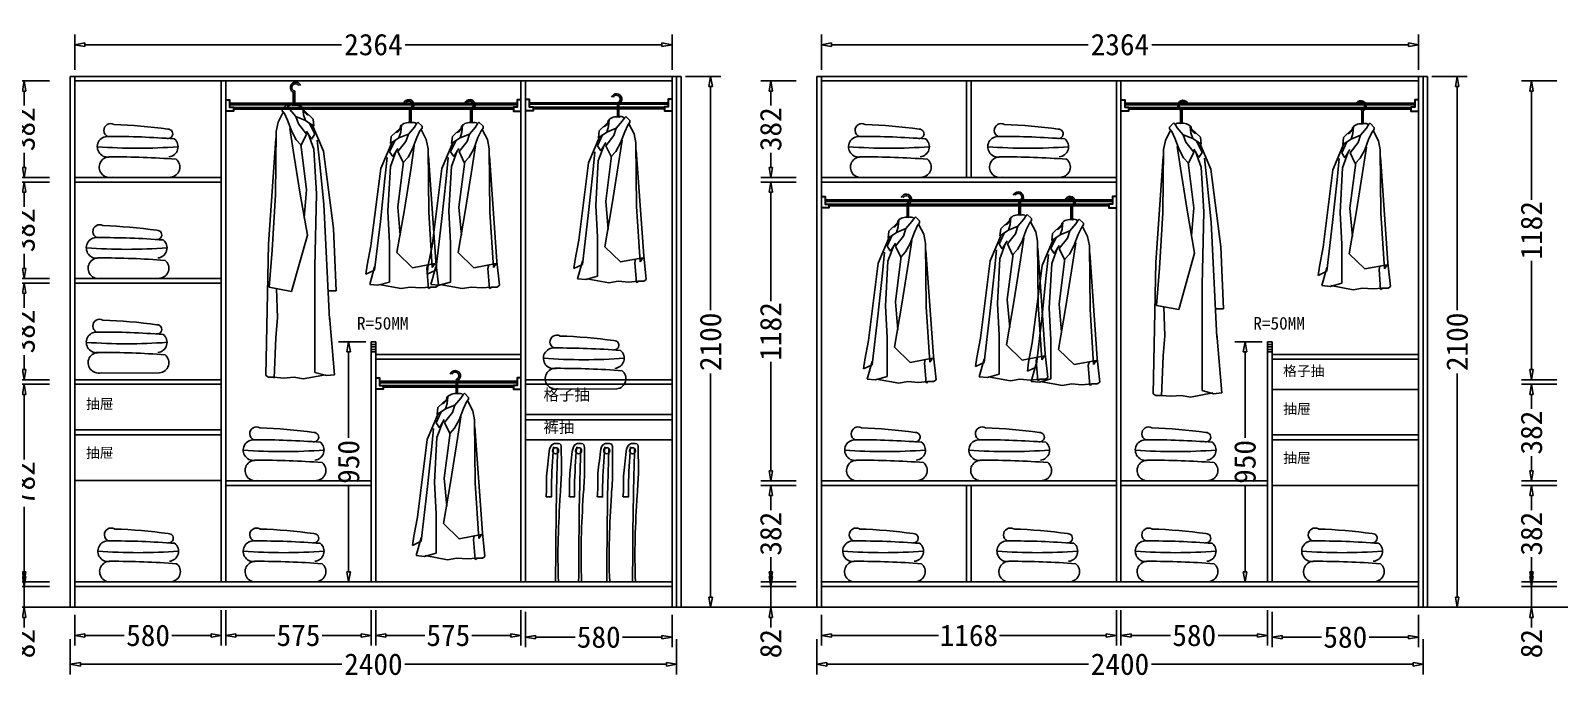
# Model space of a CAD drawing. Header units: millimetres. Extents: x 304407 to 361076, y -1262425 to -1203358.
# Drawn here: x 312263 to 318315, y -1235835 to -1233272 of the extents above; entities that cross this region are included whole.
import ezdxf

# ---------------------------------------------------------------- set-up
doc = ezdxf.new("R2010")
doc.units = ezdxf.units.MM
doc.header["$LTSCALE"] = 20
doc.layers.get('Defpoints').update_dxf_attribs({"color": 250})
for name, color, linetype in [('4', 1, 'Continuous'), ('6', 6, 'Continuous'), ('8', 8, 'Continuous'), ('LAYER10', 11, 'Continuous'), ('LAYER8', 11, 'Continuous'), ('图层3', 4, 'Continuous'), ('墙体', 40, 'Continuous')]:
    doc.layers.add(name, color=color, linetype=linetype)
doc.styles.get("Standard").update_dxf_attribs({"font": 'SimSun.ttf', "height": 85})
doc.styles.add('text', font='SimSun.ttf', dxfattribs={"height": 85})
doc.dimstyles.new('周文晶', dxfattribs={"dimtxt": 70, "dimasz": 40, "dimexe": 40, "dimexo": 30, "dimgap": 10, "dimtad": 0, "dimdec": 0, "dimtxsty": 'Standard', "dimblk": 'CLOSEDBLANK', "dimcen": 200, "dimclrd": 256, "dimclre": 256, "dimadec": 0, "dimazin": 0, "dimtfac": 1, "dimtdec": 0, "dimtmove": 0, "dimatfit": 3, "dimldrblk": 'CLOSEDBLANK', "dimfxl": 100, "dimfxlon": 1, "dimarcsym": 0})

# ---------------------------------------------------------------- blocks, each defined once
blk = doc.blocks.new('_ClosedBlank')
at = {"color": 0, "linetype": 'ByBlock', "lineweight": -2}
for p, q in [((-1, 0.17), (0, 0)), ((-1, 0.17), (-1, -0.17)), ((0, 0), (-1, -0.17))]:
    blk.add_line(p, q, dxfattribs=at)
blk = doc.blocks.new('*D1472')
at = {"lineweight": -2, "transparency": 16777216}
for p, q in [((315393.4, -1235583.3), (315393.4, -1235704.8)), ((316561.4, -1235564.8), (316561.4, -1235704.8)), ((315433.4, -1235664.8), (315856.9, -1235664.8)), ((316521.4, -1235664.8), (316097.9, -1235664.8))]:
    blk.add_line(p, q, dxfattribs=at)
at = {"layer": 'Defpoints', "color": 0, "transparency": 16777216}
for p in [(316561.4, -1235453.3), (315393.4, -1235553.3), (316561.4, -1235664.8)]:
    blk.add_point(p, dxfattribs=at)
at = {"lineweight": -2, "transparency": 16777216, "xscale": 40, "yscale": 40, "zscale": 40, "rotation": 180}
blk.add_blockref('_ClosedBlank', (315393.4, -1235664.8), dxfattribs=at)
at = {"lineweight": -2, "transparency": 16777216, "xscale": 40, "yscale": 40, "zscale": 40}
blk.add_blockref('_ClosedBlank', (316561.4, -1235664.8), dxfattribs=at)
at = {"color": 0, "transparency": 16777216, "insert": (315977.4, -1235664.8), "char_height": 85, "attachment_point": 5}
blk.add_mtext('1168', dxfattribs=at)
blk = doc.blocks.new('*D1473')
at = {"lineweight": -2, "transparency": 16777216}
for p, q in [((316579.4, -1235564.8), (316579.4, -1235704.8)), ((317159.4, -1235564.8), (317159.4, -1235704.8)), ((316619.4, -1235664.8), (316775.4, -1235664.8)), ((317119.4, -1235664.8), (316963.5, -1235664.8))]:
    blk.add_line(p, q, dxfattribs=at)
at = {"layer": 'Defpoints', "color": 0, "transparency": 16777216}
for p in [(316579.4, -1233471.3), (317159.4, -1235453.3), (317159.4, -1235664.8)]:
    blk.add_point(p, dxfattribs=at)
at = {"lineweight": -2, "transparency": 16777216, "xscale": 40, "yscale": 40, "zscale": 40, "rotation": 180}
blk.add_blockref('_ClosedBlank', (316579.4, -1235664.8), dxfattribs=at)
at = {"lineweight": -2, "transparency": 16777216, "xscale": 40, "yscale": 40, "zscale": 40}
blk.add_blockref('_ClosedBlank', (317159.4, -1235664.8), dxfattribs=at)
at = {"color": 0, "transparency": 16777216, "insert": (316869.4, -1235664.8), "char_height": 85, "attachment_point": 5}
blk.add_mtext('580', dxfattribs=at)
blk = doc.blocks.new('*D1474')
at = {"lineweight": -2, "transparency": 16777216}
for p, q in [((315393.4, -1233427.9), (315393.4, -1233287.9)), ((317757.4, -1233427.9), (317757.4, -1233287.9)), ((315433.4, -1233327.9), (316449.7, -1233327.9)), ((317717.4, -1233327.9), (316701.1, -1233327.9))]:
    blk.add_line(p, q, dxfattribs=at)
at = {"layer": 'Defpoints', "color": 0, "transparency": 16777216}
for p in [(317757.4, -1233327.9), (315393.4, -1233471.3), (317757.4, -1233471.3)]:
    blk.add_point(p, dxfattribs=at)
at = {"lineweight": -2, "transparency": 16777216, "xscale": 40, "yscale": 40, "zscale": 40, "rotation": 180}
blk.add_blockref('_ClosedBlank', (315393.4, -1233327.9), dxfattribs=at)
at = {"lineweight": -2, "transparency": 16777216, "xscale": 40, "yscale": 40, "zscale": 40}
blk.add_blockref('_ClosedBlank', (317757.4, -1233327.9), dxfattribs=at)
at = {"color": 0, "transparency": 16777216, "insert": (316575.4, -1233327.9), "char_height": 85, "attachment_point": 5}
blk.add_mtext('2364', dxfattribs=at)
blk = doc.blocks.new('*D1475')
at = {"lineweight": -2, "transparency": 16777216}
for p, q in [((315375.4, -1235678.9), (315375.4, -1235818.9)), ((317775.4, -1235678.9), (317775.4, -1235818.9)), ((315415.4, -1235778.9), (316450.7, -1235778.9)), ((317735.4, -1235778.9), (316700.2, -1235778.9))]:
    blk.add_line(p, q, dxfattribs=at)
at = {"layer": 'Defpoints', "color": 0, "transparency": 16777216}
for p in [(315375.4, -1235553.3), (317775.4, -1235553.3), (317775.4, -1235778.9)]:
    blk.add_point(p, dxfattribs=at)
at = {"lineweight": -2, "transparency": 16777216, "xscale": 40, "yscale": 40, "zscale": 40, "rotation": 180}
blk.add_blockref('_ClosedBlank', (315375.4, -1235778.9), dxfattribs=at)
at = {"lineweight": -2, "transparency": 16777216, "xscale": 40, "yscale": 40, "zscale": 40}
blk.add_blockref('_ClosedBlank', (317775.4, -1235778.9), dxfattribs=at)
at = {"color": 0, "transparency": 16777216, "insert": (316575.4, -1235778.9), "char_height": 85, "attachment_point": 5}
blk.add_mtext('2400', dxfattribs=at)
blk = doc.blocks.new('*D1476')
at = {"lineweight": -2, "transparency": 16777216}
for p, q in [((315193.2, -1235431.3), (315193.2, -1235391.3)), ((315293.2, -1235471.3), (315153.2, -1235471.3)), ((315193.2, -1235471.3), (315193.2, -1235553.3)), ((315293.2, -1235553.3), (315153.2, -1235553.3)), ((315193.2, -1235593.3), (315193.2, -1235633.3))]:
    blk.add_line(p, q, dxfattribs=at)
at = {"layer": 'Defpoints', "color": 0, "transparency": 16777216}
for p in [(315193.2, -1235471.3), (315393.4, -1235471.3), (315375.4, -1235553.3)]:
    blk.add_point(p, dxfattribs=at)
at = {"lineweight": -2, "transparency": 16777216, "xscale": 40, "yscale": 40, "zscale": 40}
for p, rotation in [((315193.2, -1235471.3), 270), ((315193.2, -1235553.3), 90)]:
    blk.add_blockref('_ClosedBlank', p, dxfattribs=dict(at, rotation=rotation))
at = {"color": 0, "transparency": 16777216, "insert": (315193.2, -1235697.4), "char_height": 85, "attachment_point": 5, "rotation": 90}
blk.add_mtext('82', dxfattribs=at)
blk = doc.blocks.new('*D1477')
at = {"lineweight": -2, "transparency": 16777216}
for p, q in [((315293.2, -1235071.3), (315153.2, -1235071.3)), ((315193.2, -1235111.3), (315193.2, -1235168.9)), ((315193.2, -1235413.3), (315193.2, -1235355.6)), ((315293.2, -1235453.3), (315153.2, -1235453.3))]:
    blk.add_line(p, q, dxfattribs=at)
at = {"layer": 'Defpoints', "color": 0, "transparency": 16777216}
for p in [(315193.2, -1235071.3), (315393.4, -1235071.3), (315393.4, -1235453.3)]:
    blk.add_point(p, dxfattribs=at)
at = {"lineweight": -2, "transparency": 16777216, "xscale": 40, "yscale": 40, "zscale": 40}
for p, rotation in [((315193.2, -1235071.3), 90), ((315193.2, -1235453.3), 270)]:
    blk.add_blockref('_ClosedBlank', p, dxfattribs=dict(at, rotation=rotation))
at = {"color": 0, "transparency": 16777216, "insert": (315193.2, -1235262.3), "char_height": 85, "attachment_point": 5, "rotation": 90}
blk.add_mtext('382', dxfattribs=at)
blk = doc.blocks.new('*D1478')
at = {"lineweight": -2, "transparency": 16777216}
for p, q in [((315293.2, -1233471.3), (315153.2, -1233471.3)), ((315193.2, -1233511.3), (315193.2, -1233568.9)), ((315193.2, -1233813.3), (315193.2, -1233755.6)), ((315293.2, -1233853.3), (315153.2, -1233853.3))]:
    blk.add_line(p, q, dxfattribs=at)
at = {"layer": 'Defpoints', "color": 0, "transparency": 16777216}
for p in [(315193.2, -1233471.3), (315393.4, -1233471.3), (315393.4, -1233853.3)]:
    blk.add_point(p, dxfattribs=at)
at = {"lineweight": -2, "transparency": 16777216, "xscale": 40, "yscale": 40, "zscale": 40}
for p, rotation in [((315193.2, -1233471.3), 90), ((315193.2, -1233853.3), 270)]:
    blk.add_blockref('_ClosedBlank', p, dxfattribs=dict(at, rotation=rotation))
at = {"color": 0, "transparency": 16777216, "insert": (315193.2, -1233662.3), "char_height": 85, "attachment_point": 5, "rotation": 90}
blk.add_mtext('382', dxfattribs=at)
blk = doc.blocks.new('*D1479')
at = {"lineweight": -2, "transparency": 16777216}
for p, q in [((317810.3, -1233453.3), (317950.3, -1233453.3)), ((317910.3, -1233493.3), (317910.3, -1234378.5)), ((317910.3, -1235513.3), (317910.3, -1234628)), ((317810.3, -1235553.3), (317950.3, -1235553.3))]:
    blk.add_line(p, q, dxfattribs=at)
at = {"layer": 'Defpoints', "color": 0, "transparency": 16777216}
for p in [(317775.4, -1233453.3), (317910.3, -1233453.3), (317775.4, -1235553.3)]:
    blk.add_point(p, dxfattribs=at)
at = {"lineweight": -2, "transparency": 16777216, "xscale": 40, "yscale": 40, "zscale": 40}
for p, rotation in [((317910.3, -1233453.3), 90), ((317910.3, -1235553.3), 270)]:
    blk.add_blockref('_ClosedBlank', p, dxfattribs=dict(at, rotation=rotation))
at = {"color": 0, "transparency": 16777216, "insert": (317910.3, -1234503.3), "char_height": 85, "attachment_point": 5, "rotation": 90}
blk.add_mtext('2100', dxfattribs=at)
blk = doc.blocks.new('*D1480')
at = {"lineweight": -2, "transparency": 16777216}
for p, q in [((317138.4, -1234503.3), (317030.5, -1234503.3)), ((317070.5, -1234543.3), (317070.5, -1234883.3)), ((317070.5, -1235413.3), (317070.5, -1235073.3)), ((317129.4, -1235453.3), (317030.5, -1235453.3))]:
    blk.add_line(p, q, dxfattribs=at)
at = {"layer": 'Defpoints', "color": 0, "transparency": 16777216}
for p in [(317168.4, -1234503.3), (317070.5, -1235453.3), (317159.4, -1235453.3)]:
    blk.add_point(p, dxfattribs=at)
at = {"lineweight": -2, "transparency": 16777216, "xscale": 40, "yscale": 40, "zscale": 40}
for p, rotation in [((317070.5, -1234503.3), 90), ((317070.5, -1235453.3), 270)]:
    blk.add_blockref('_ClosedBlank', p, dxfattribs=dict(at, rotation=rotation))
at = {"color": 0, "transparency": 16777216, "insert": (317070.5, -1234978.3), "char_height": 85, "attachment_point": 5, "rotation": 90}
blk.add_mtext('950', dxfattribs=at)
blk = doc.blocks.new('*D1481')
at = {"lineweight": -2, "transparency": 16777216}
for p, q in [((317177.4, -1235571.5), (317177.4, -1235711.5)), ((317757.4, -1235583.3), (317757.4, -1235711.5)), ((317217.4, -1235671.5), (317373.4, -1235671.5)), ((317717.4, -1235671.5), (317561.5, -1235671.5))]:
    blk.add_line(p, q, dxfattribs=at)
at = {"layer": 'Defpoints', "color": 0, "transparency": 16777216}
for p in [(317177.4, -1235453.3), (317757.4, -1235553.3), (317757.4, -1235671.5)]:
    blk.add_point(p, dxfattribs=at)
at = {"lineweight": -2, "transparency": 16777216, "xscale": 40, "yscale": 40, "zscale": 40, "rotation": 180}
blk.add_blockref('_ClosedBlank', (317177.4, -1235671.5), dxfattribs=at)
at = {"lineweight": -2, "transparency": 16777216, "xscale": 40, "yscale": 40, "zscale": 40}
blk.add_blockref('_ClosedBlank', (317757.4, -1235671.5), dxfattribs=at)
at = {"color": 0, "transparency": 16777216, "insert": (317467.4, -1235671.5), "char_height": 85, "attachment_point": 5}
blk.add_mtext('580', dxfattribs=at)
blk = doc.blocks.new('*D1397')
at = {"lineweight": -2, "transparency": 16777216}
for p, q in [((315293.2, -1233871.3), (315153.2, -1233871.3)), ((315193.2, -1233911.3), (315193.2, -1234342)), ((315193.2, -1235013.3), (315193.2, -1234582.5)), ((315293.2, -1235053.3), (315153.2, -1235053.3))]:
    blk.add_line(p, q, dxfattribs=at)
at = {"layer": 'Defpoints', "color": 0, "transparency": 16777216}
for p in [(315193.2, -1233871.3), (315393.4, -1233871.3), (315393.4, -1235053.3)]:
    blk.add_point(p, dxfattribs=at)
at = {"lineweight": -2, "transparency": 16777216, "xscale": 40, "yscale": 40, "zscale": 40}
for p, rotation in [((315193.2, -1233871.3), 90), ((315193.2, -1235053.3), 270)]:
    blk.add_blockref('_ClosedBlank', p, dxfattribs=dict(at, rotation=rotation))
at = {"color": 0, "transparency": 16777216, "insert": (315193.2, -1234462.3), "char_height": 85, "attachment_point": 5, "rotation": 90}
blk.add_mtext('1182', dxfattribs=at)
blk = doc.blocks.new('*D1376')
at = {"lineweight": -2, "transparency": 16777216}
for p, q in [((318204.5, -1235431.3), (318204.5, -1235391.3)), ((318304.5, -1235471.3), (318164.5, -1235471.3)), ((318204.5, -1235471.3), (318204.5, -1235553.3)), ((318304.5, -1235553.3), (318164.5, -1235553.3)), ((318204.5, -1235593.3), (318204.5, -1235633.3))]:
    blk.add_line(p, q, dxfattribs=at)
at = {"layer": 'Defpoints', "color": 0, "transparency": 16777216}
for p in [(318204.5, -1235471.3), (318404.8, -1235471.3), (318386.8, -1235553.3)]:
    blk.add_point(p, dxfattribs=at)
at = {"lineweight": -2, "transparency": 16777216, "xscale": 40, "yscale": 40, "zscale": 40}
for p, rotation in [((318204.5, -1235471.3), 270), ((318204.5, -1235553.3), 90)]:
    blk.add_blockref('_ClosedBlank', p, dxfattribs=dict(at, rotation=rotation))
at = {"color": 0, "transparency": 16777216, "insert": (318204.5, -1235697.4), "char_height": 85, "attachment_point": 5, "rotation": 90}
blk.add_mtext('82', dxfattribs=at)
blk = doc.blocks.new('*D1377')
at = {"lineweight": -2, "transparency": 16777216}
for p, q in [((318304.5, -1235071.3), (318164.5, -1235071.3)), ((318204.5, -1235111.3), (318204.5, -1235168.9)), ((318204.5, -1235413.3), (318204.5, -1235355.6)), ((318304.5, -1235453.3), (318164.5, -1235453.3))]:
    blk.add_line(p, q, dxfattribs=at)
at = {"layer": 'Defpoints', "color": 0, "transparency": 16777216}
for p in [(318204.5, -1235071.3), (318404.8, -1235071.3), (318404.8, -1235453.3)]:
    blk.add_point(p, dxfattribs=at)
at = {"lineweight": -2, "transparency": 16777216, "xscale": 40, "yscale": 40, "zscale": 40}
for p, rotation in [((318204.5, -1235071.3), 90), ((318204.5, -1235453.3), 270)]:
    blk.add_blockref('_ClosedBlank', p, dxfattribs=dict(at, rotation=rotation))
at = {"color": 0, "transparency": 16777216, "insert": (318204.5, -1235262.3), "char_height": 85, "attachment_point": 5, "rotation": 90}
blk.add_mtext('382', dxfattribs=at)
blk = doc.blocks.new('*D1381')
at = {"lineweight": -2, "transparency": 16777216}
for p, q in [((318304.5, -1234671.3), (318164.5, -1234671.3)), ((318204.5, -1234711.3), (318204.5, -1234768.9)), ((318204.5, -1235013.3), (318204.5, -1234955.6)), ((318304.5, -1235053.3), (318164.5, -1235053.3))]:
    blk.add_line(p, q, dxfattribs=at)
at = {"layer": 'Defpoints', "color": 0, "transparency": 16777216}
for p in [(318204.5, -1234671.3), (318404.8, -1234671.3), (318404.8, -1235053.3)]:
    blk.add_point(p, dxfattribs=at)
at = {"lineweight": -2, "transparency": 16777216, "xscale": 40, "yscale": 40, "zscale": 40}
for p, rotation in [((318204.5, -1234671.3), 90), ((318204.5, -1235053.3), 270)]:
    blk.add_blockref('_ClosedBlank', p, dxfattribs=dict(at, rotation=rotation))
at = {"color": 0, "transparency": 16777216, "insert": (318204.5, -1234862.3), "char_height": 85, "attachment_point": 5, "rotation": 90}
blk.add_mtext('382', dxfattribs=at)
blk = doc.blocks.new('*D1382')
at = {"lineweight": -2, "transparency": 16777216}
for p, q in [((318304.5, -1233471.3), (318164.5, -1233471.3)), ((318204.5, -1233511.3), (318204.5, -1233942)), ((318204.5, -1234613.3), (318204.5, -1234182.5)), ((318304.5, -1234653.3), (318164.5, -1234653.3))]:
    blk.add_line(p, q, dxfattribs=at)
at = {"layer": 'Defpoints', "color": 0, "transparency": 16777216}
for p in [(318204.5, -1233471.3), (318404.8, -1233471.3), (318404.8, -1234653.3)]:
    blk.add_point(p, dxfattribs=at)
at = {"lineweight": -2, "transparency": 16777216, "xscale": 40, "yscale": 40, "zscale": 40}
for p, rotation in [((318204.5, -1233471.3), 90), ((318204.5, -1234653.3), 270)]:
    blk.add_blockref('_ClosedBlank', p, dxfattribs=dict(at, rotation=rotation))
at = {"color": 0, "transparency": 16777216, "insert": (318204.5, -1234062.3), "char_height": 85, "attachment_point": 5, "rotation": 90}
blk.add_mtext('1182', dxfattribs=at)
blk = doc.blocks.new('*D1384')
at = {"lineweight": -2, "transparency": 16777216}
for p, q in [((312438.2, -1235583.3), (312438.2, -1235704.8)), ((313018.2, -1235564.8), (313018.2, -1235704.8)), ((312478.2, -1235664.8), (312634.2, -1235664.8)), ((312978.2, -1235664.8), (312822.3, -1235664.8))]:
    blk.add_line(p, q, dxfattribs=at)
at = {"layer": 'Defpoints', "color": 0, "transparency": 16777216}
for p in [(313018.2, -1235453.3), (312438.2, -1235553.3), (313018.2, -1235664.8)]:
    blk.add_point(p, dxfattribs=at)
at = {"lineweight": -2, "transparency": 16777216, "xscale": 40, "yscale": 40, "zscale": 40, "rotation": 180}
blk.add_blockref('_ClosedBlank', (312438.2, -1235664.8), dxfattribs=at)
at = {"lineweight": -2, "transparency": 16777216, "xscale": 40, "yscale": 40, "zscale": 40}
blk.add_blockref('_ClosedBlank', (313018.2, -1235664.8), dxfattribs=at)
at = {"color": 0, "transparency": 16777216, "insert": (312728.2, -1235664.8), "char_height": 85, "attachment_point": 5}
blk.add_mtext('580', dxfattribs=at)
blk = doc.blocks.new('*D1385')
at = {"lineweight": -2, "transparency": 16777216}
for p, q in [((313629.2, -1235564.8), (313629.2, -1235704.8)), ((314204.2, -1235564.8), (314204.2, -1235704.8)), ((313669.2, -1235664.8), (313823.4, -1235664.8)), ((314164.2, -1235664.8), (314010.1, -1235664.8))]:
    blk.add_line(p, q, dxfattribs=at)
at = {"layer": 'Defpoints', "color": 0, "transparency": 16777216}
for p in [(313629.2, -1235453.3), (314204.2, -1235453.3), (314204.2, -1235664.8)]:
    blk.add_point(p, dxfattribs=at)
at = {"lineweight": -2, "transparency": 16777216, "xscale": 40, "yscale": 40, "zscale": 40, "rotation": 180}
blk.add_blockref('_ClosedBlank', (313629.2, -1235664.8), dxfattribs=at)
at = {"lineweight": -2, "transparency": 16777216, "xscale": 40, "yscale": 40, "zscale": 40}
blk.add_blockref('_ClosedBlank', (314204.2, -1235664.8), dxfattribs=at)
at = {"color": 0, "transparency": 16777216, "insert": (313916.7, -1235664.8), "char_height": 85, "attachment_point": 5}
blk.add_mtext('575', dxfattribs=at)
blk = doc.blocks.new('*D1386')
at = {"lineweight": -2, "transparency": 16777216}
for p, q in [((312438.2, -1233427.9), (312438.2, -1233287.9)), ((314802.2, -1233427.9), (314802.2, -1233287.9)), ((312478.2, -1233327.9), (313494.5, -1233327.9)), ((314762.2, -1233327.9), (313745.9, -1233327.9))]:
    blk.add_line(p, q, dxfattribs=at)
at = {"layer": 'Defpoints', "color": 0, "transparency": 16777216}
for p in [(314802.2, -1233327.9), (312438.2, -1233471.3), (314802.2, -1233471.3)]:
    blk.add_point(p, dxfattribs=at)
at = {"lineweight": -2, "transparency": 16777216, "xscale": 40, "yscale": 40, "zscale": 40, "rotation": 180}
blk.add_blockref('_ClosedBlank', (312438.2, -1233327.9), dxfattribs=at)
at = {"lineweight": -2, "transparency": 16777216, "xscale": 40, "yscale": 40, "zscale": 40}
blk.add_blockref('_ClosedBlank', (314802.2, -1233327.9), dxfattribs=at)
at = {"color": 0, "transparency": 16777216, "insert": (313620.2, -1233327.9), "char_height": 85, "attachment_point": 5}
blk.add_mtext('2364', dxfattribs=at)
blk = doc.blocks.new('*D1387')
at = {"lineweight": -2, "transparency": 16777216}
for p, q in [((312420.2, -1235678.9), (312420.2, -1235818.9)), ((314820.2, -1235678.9), (314820.2, -1235818.9)), ((312460.2, -1235778.9), (313495.5, -1235778.9)), ((314780.2, -1235778.9), (313745, -1235778.9))]:
    blk.add_line(p, q, dxfattribs=at)
at = {"layer": 'Defpoints', "color": 0, "transparency": 16777216}
for p in [(312420.2, -1235553.3), (314820.2, -1235553.3), (314820.2, -1235778.9)]:
    blk.add_point(p, dxfattribs=at)
at = {"lineweight": -2, "transparency": 16777216, "xscale": 40, "yscale": 40, "zscale": 40, "rotation": 180}
blk.add_blockref('_ClosedBlank', (312420.2, -1235778.9), dxfattribs=at)
at = {"lineweight": -2, "transparency": 16777216, "xscale": 40, "yscale": 40, "zscale": 40}
blk.add_blockref('_ClosedBlank', (314820.2, -1235778.9), dxfattribs=at)
at = {"color": 0, "transparency": 16777216, "insert": (313620.2, -1235778.9), "char_height": 85, "attachment_point": 5}
blk.add_mtext('2400', dxfattribs=at)
blk = doc.blocks.new('*D1388')
at = {"lineweight": -2, "transparency": 16777216}
for p, q in [((312238, -1235431.3), (312238, -1235391.3)), ((312338, -1235471.3), (312198, -1235471.3)), ((312238, -1235471.3), (312238, -1235553.3)), ((312338, -1235553.3), (312198, -1235553.3)), ((312238, -1235593.3), (312238, -1235633.3))]:
    blk.add_line(p, q, dxfattribs=at)
at = {"layer": 'Defpoints', "color": 0, "transparency": 16777216}
for p in [(312238, -1235471.3), (312438.2, -1235471.3), (312420.2, -1235553.3)]:
    blk.add_point(p, dxfattribs=at)
at = {"lineweight": -2, "transparency": 16777216, "xscale": 40, "yscale": 40, "zscale": 40}
for p, rotation in [((312238, -1235471.3), 270), ((312238, -1235553.3), 90)]:
    blk.add_blockref('_ClosedBlank', p, dxfattribs=dict(at, rotation=rotation))
at = {"color": 0, "transparency": 16777216, "insert": (312238, -1235697.4), "char_height": 85, "attachment_point": 5, "rotation": 90}
blk.add_mtext('82', dxfattribs=at)
blk = doc.blocks.new('*D1389')
at = {"lineweight": -2, "transparency": 16777216}
for p, q in [((312338, -1234671.3), (312198, -1234671.3)), ((312238, -1234711.3), (312238, -1234969.2)), ((312238, -1235413.3), (312238, -1235155.4)), ((312338, -1235453.3), (312198, -1235453.3))]:
    blk.add_line(p, q, dxfattribs=at)
at = {"layer": 'Defpoints', "color": 0, "transparency": 16777216}
for p in [(312238, -1234671.3), (312438.2, -1234671.3), (312438.2, -1235453.3)]:
    blk.add_point(p, dxfattribs=at)
at = {"lineweight": -2, "transparency": 16777216, "xscale": 40, "yscale": 40, "zscale": 40}
for p, rotation in [((312238, -1234671.3), 90), ((312238, -1235453.3), 270)]:
    blk.add_blockref('_ClosedBlank', p, dxfattribs=dict(at, rotation=rotation))
at = {"color": 0, "transparency": 16777216, "insert": (312238, -1235062.3), "char_height": 85, "attachment_point": 5, "rotation": 90}
blk.add_mtext('782', dxfattribs=at)
blk = doc.blocks.new('*D1390')
at = {"lineweight": -2, "transparency": 16777216}
for p, q in [((312338, -1234271.3), (312198, -1234271.3)), ((312238, -1234311.3), (312238, -1234368.9)), ((312238, -1234613.3), (312238, -1234555.6)), ((312338, -1234653.3), (312198, -1234653.3))]:
    blk.add_line(p, q, dxfattribs=at)
at = {"layer": 'Defpoints', "color": 0, "transparency": 16777216}
for p in [(312238, -1234271.3), (312438.2, -1234271.3), (312438.2, -1234653.3)]:
    blk.add_point(p, dxfattribs=at)
at = {"lineweight": -2, "transparency": 16777216, "xscale": 40, "yscale": 40, "zscale": 40}
for p, rotation in [((312238, -1234271.3), 90), ((312238, -1234653.3), 270)]:
    blk.add_blockref('_ClosedBlank', p, dxfattribs=dict(at, rotation=rotation))
at = {"color": 0, "transparency": 16777216, "insert": (312238, -1234462.3), "char_height": 85, "attachment_point": 5, "rotation": 90}
blk.add_mtext('382', dxfattribs=at)
blk = doc.blocks.new('*D1391')
at = {"lineweight": -2, "transparency": 16777216}
for p, q in [((312338, -1233871.3), (312198, -1233871.3)), ((312238, -1233911.3), (312238, -1233968.9)), ((312238, -1234213.3), (312238, -1234155.6)), ((312338, -1234253.3), (312198, -1234253.3))]:
    blk.add_line(p, q, dxfattribs=at)
at = {"layer": 'Defpoints', "color": 0, "transparency": 16777216}
for p in [(312238, -1233871.3), (312438.2, -1233871.3), (312438.2, -1234253.3)]:
    blk.add_point(p, dxfattribs=at)
at = {"lineweight": -2, "transparency": 16777216, "xscale": 40, "yscale": 40, "zscale": 40}
for p, rotation in [((312238, -1233871.3), 90), ((312238, -1234253.3), 270)]:
    blk.add_blockref('_ClosedBlank', p, dxfattribs=dict(at, rotation=rotation))
at = {"color": 0, "transparency": 16777216, "insert": (312238, -1234062.3), "char_height": 85, "attachment_point": 5, "rotation": 90}
blk.add_mtext('382', dxfattribs=at)
blk = doc.blocks.new('*D1392')
at = {"lineweight": -2, "transparency": 16777216}
for p, q in [((312338, -1233471.3), (312198, -1233471.3)), ((312238, -1233511.3), (312238, -1233568.9)), ((312238, -1233813.3), (312238, -1233755.6)), ((312338, -1233853.3), (312198, -1233853.3))]:
    blk.add_line(p, q, dxfattribs=at)
at = {"layer": 'Defpoints', "color": 0, "transparency": 16777216}
for p in [(312238, -1233471.3), (312438.2, -1233471.3), (312438.2, -1233853.3)]:
    blk.add_point(p, dxfattribs=at)
at = {"lineweight": -2, "transparency": 16777216, "xscale": 40, "yscale": 40, "zscale": 40}
for p, rotation in [((312238, -1233471.3), 90), ((312238, -1233853.3), 270)]:
    blk.add_blockref('_ClosedBlank', p, dxfattribs=dict(at, rotation=rotation))
at = {"color": 0, "transparency": 16777216, "insert": (312238, -1233662.3), "char_height": 85, "attachment_point": 5, "rotation": 90}
blk.add_mtext('382', dxfattribs=at)
blk = doc.blocks.new('*D1393')
at = {"lineweight": -2, "transparency": 16777216}
for p, q in [((314855.1, -1233453.3), (314995.1, -1233453.3)), ((314955.1, -1233493.3), (314955.1, -1234378.5)), ((314955.1, -1235513.3), (314955.1, -1234628)), ((314855.1, -1235553.3), (314995.1, -1235553.3))]:
    blk.add_line(p, q, dxfattribs=at)
at = {"layer": 'Defpoints', "color": 0, "transparency": 16777216}
for p in [(314820.2, -1233453.3), (314955.1, -1233453.3), (314820.2, -1235553.3)]:
    blk.add_point(p, dxfattribs=at)
at = {"lineweight": -2, "transparency": 16777216, "xscale": 40, "yscale": 40, "zscale": 40}
for p, rotation in [((314955.1, -1233453.3), 90), ((314955.1, -1235553.3), 270)]:
    blk.add_blockref('_ClosedBlank', p, dxfattribs=dict(at, rotation=rotation))
at = {"color": 0, "transparency": 16777216, "insert": (314955.1, -1234503.3), "char_height": 85, "attachment_point": 5, "rotation": 90}
blk.add_mtext('2100', dxfattribs=at)
blk = doc.blocks.new('*D1394')
at = {"lineweight": -2, "transparency": 16777216}
for p, q in [((314222.2, -1235571.5), (314222.2, -1235711.5)), ((314802.2, -1235583.3), (314802.2, -1235711.5)), ((314262.2, -1235671.5), (314418.2, -1235671.5)), ((314762.2, -1235671.5), (314606.3, -1235671.5))]:
    blk.add_line(p, q, dxfattribs=at)
at = {"layer": 'Defpoints', "color": 0, "transparency": 16777216}
for p in [(314222.2, -1235453.3), (314802.2, -1235553.3), (314802.2, -1235671.5)]:
    blk.add_point(p, dxfattribs=at)
at = {"lineweight": -2, "transparency": 16777216, "xscale": 40, "yscale": 40, "zscale": 40, "rotation": 180}
blk.add_blockref('_ClosedBlank', (314222.2, -1235671.5), dxfattribs=at)
at = {"lineweight": -2, "transparency": 16777216, "xscale": 40, "yscale": 40, "zscale": 40}
blk.add_blockref('_ClosedBlank', (314802.2, -1235671.5), dxfattribs=at)
at = {"color": 0, "transparency": 16777216, "insert": (314512.2, -1235671.5), "char_height": 85, "attachment_point": 5}
blk.add_mtext('580', dxfattribs=at)
blk = doc.blocks.new('*D1395')
at = {"lineweight": -2, "transparency": 16777216}
for p, q in [((313590.2, -1234503.3), (313482.2, -1234503.3)), ((313522.2, -1234543.3), (313522.2, -1234883.3)), ((313522.2, -1235413.3), (313522.2, -1235073.3)), ((313581.2, -1235453.3), (313482.2, -1235453.3))]:
    blk.add_line(p, q, dxfattribs=at)
at = {"layer": 'Defpoints', "color": 0, "transparency": 16777216}
for p in [(313620.2, -1234503.3), (313522.2, -1235453.3), (313611.2, -1235453.3)]:
    blk.add_point(p, dxfattribs=at)
at = {"lineweight": -2, "transparency": 16777216, "xscale": 40, "yscale": 40, "zscale": 40}
for p, rotation in [((313522.2, -1234503.3), 90), ((313522.2, -1235453.3), 270)]:
    blk.add_blockref('_ClosedBlank', p, dxfattribs=dict(at, rotation=rotation))
at = {"color": 0, "transparency": 16777216, "insert": (313522.2, -1234978.3), "char_height": 85, "attachment_point": 5, "rotation": 90}
blk.add_mtext('950', dxfattribs=at)
blk = doc.blocks.new('*D1396')
at = {"lineweight": -2, "transparency": 16777216}
for p, q in [((313036.2, -1235564.8), (313036.2, -1235704.8)), ((313611.2, -1235564.8), (313611.2, -1235704.8)), ((313076.2, -1235664.8), (313230.4, -1235664.8)), ((313571.2, -1235664.8), (313417.1, -1235664.8))]:
    blk.add_line(p, q, dxfattribs=at)
at = {"layer": 'Defpoints', "color": 0, "transparency": 16777216}
for p in [(313036.2, -1235453.3), (313611.2, -1235453.3), (313036.2, -1235664.8)]:
    blk.add_point(p, dxfattribs=at)
at = {"lineweight": -2, "transparency": 16777216, "xscale": 40, "yscale": 40, "zscale": 40, "rotation": 180}
blk.add_blockref('_ClosedBlank', (313036.2, -1235664.8), dxfattribs=at)
at = {"lineweight": -2, "transparency": 16777216, "xscale": 40, "yscale": 40, "zscale": 40}
blk.add_blockref('_ClosedBlank', (313611.2, -1235664.8), dxfattribs=at)
at = {"color": 0, "transparency": 16777216, "insert": (313323.7, -1235664.8), "char_height": 85, "attachment_point": 5}
blk.add_mtext('575', dxfattribs=at)
blk = doc.blocks.new('A$C1C5764E0')
at = {"layer": '8'}
for p, q in [((172.3, 708.4), (172.3, 657.4)), ((178.3, 708.4), (178.3, 657.4)), ((135.3, 635.3), (99.9, 601.9)), ((130.4, 596.4), (137.4, 618.5)), ((130.4, 596.4), (167.9, 611.6)), ((137.4, 618.5), (140.1, 644.9)), ((158.2, 582.5), (167.9, 611.6)), ((167.9, 611.6), (191.5, 639.3)), ((191.5, 639.3), (201.2, 654.6)), ((201.2, 654.6), (205.3, 658.7)), ((213.6, 624.1), (201.2, 597.8)), ((205.3, 658.7), (222, 642.1)), ((222, 635.2), (213.6, 624.1)), ((217.8, 629.6), (238.6, 589.4)), ((222, 642.1), (222, 635.2)), ((103, 580.9), (58.4, 475.1)), ((113.7, 585.2), (93.2, 541.7)), ((96.5, 482.8), (119.4, 544.9)), ((99.9, 601.9), (97.1, 574.2)), ((97.1, 574.2), (130.4, 596.4)), ((106.3, 522.1), (125.9, 554.7)), ((126.3, 542.3), (158.2, 582.5)), ((184.5, 553.4), (166.5, 520.1)), ((178.3, 479.5), (191.3, 564.6)), ((201.2, 597.8), (184.5, 553.4)), ((238.6, 589.4), (245.5, 553.4)), ((245.5, 553.4), (248.3, 302.5)), ((75, 435), (83.4, 518.8)), ((93.2, 541.7), (106.3, 522.1)), ((148.8, 502.4), (125.9, 322.6)), ((147.1, 499.3), (126.3, 542.3)), ((166.5, 520.1), (147.1, 499.3)), ((276.4, 106.8), (247, 525.3)), ((58.4, 475.1), (19.5, 168.8)), ((57, 265.8), (75, 435)), ((86.6, 306.3), (96.5, 482.8)), ((152.1, 312.8), (178.3, 479.5)), ((93.2, 180.9), (86.6, 306.3)), ((122.6, 142.8), (152.1, 312.8)), ((125.9, 322.6), (135.7, 211.4)), ((34.3, 73.1), (57, 265.8)), ((248.3, 302.5), (262.2, 83.5)), ((19.5, 168.8), (4.8, 92.7)), ((93.2, 26.2), (93.2, 180.9)), ((184.8, 82.8), (122.6, 142.8)), ((4.8, 92.7), (0, 56.7)), ((0, 56.7), (34.3, 73.1)), ((34.3, 86.2), (14.7, 16.3)), ((273.1, 99.1), (184.8, 82.8)), ((244.2, 93.8), (240.9, 79.6)), ((240.9, 79.6), (247.4, 1.1)), ((262.2, 83.5), (273.1, 99.1)), ((286.7, 13.1), (276.4, 106.8)), ((14.7, 16.3), (47.4, 13.1)), ((47.4, 13.1), (93.2, 26.2)), ((50.7, 16.3), (139, 0)), ((139, 0), (175, 6.5)), ((175, 6.5), (217.5, 3.3)), ((217.5, 3.3), (253.5, 6.5)), ((247.4, 1.1), (254, 3.3)), ((253.5, 6.5), (276.9, 6.5)), ((276.9, 6.5), (286.7, 13.1))]:
    blk.add_line(p, q, dxfattribs=at)
for centre, radius, start, end in [((168.9, 727.1), 20.9, 296.63379, 159.52854), ((168.9, 727.1), 14.9, 296.63379, 150.61748), ((175.9, 709.9), 3.91, 94.6712, 201.96259), ((110.9, 641.2), 25.1, 286.26362, 2.02477), ((168.9, 613.1), 43.9, 77.69929, 138.59655), ((186.2, 639.8), 18, 42.48003, 116.33917)]:
    blk.add_arc(centre, radius, start, end, dxfattribs=at)
blk = doc.blocks.new('A$C4F477F88')
at = {"layer": 'LAYER10'}
blk.add_blockref('A$C1C5764E0', (0, 0), dxfattribs=at)
blk = doc.blocks.new('A$C5E603B19')
at = {"layer": 'LAYER8'}
blk.add_blockref('A$C4F477F88', (0, 0), dxfattribs=at)
blk = doc.blocks.new('A$C1B0A679D')
at = {"layer": '图层3'}
blk.add_blockref('A$C5E603B19', (0, 0), dxfattribs=at)
blk = doc.blocks.new('A$C52EB379C')
at = {"layer": '8'}
for p, q in [((163.3, 1134.6), (163.3, 1083.5)), ((169.3, 1134.6), (169.3, 1083.5)), ((126.4, 1061.5), (91, 1028.1)), ((121.5, 1022.5), (128.4, 1044.7)), ((121.5, 1022.5), (159, 1037.8)), ((128.4, 1044.7), (131.2, 1071)), ((149.3, 1008.7), (159, 1037.8)), ((159, 1037.8), (182.5, 1065.5)), ((182.5, 1065.5), (192.3, 1080.7)), ((192.3, 1080.7), (196.4, 1084.9)), ((204.7, 1050.2), (192.3, 1023.9)), ((196.4, 1084.9), (213.1, 1068.3)), ((213.1, 1061.3), (204.7, 1050.2)), ((208.9, 1055.8), (229.7, 1015.6)), ((213.1, 1068.3), (213.1, 1061.3)), ((94.1, 1007.1), (49.5, 901.3)), ((104.8, 1011.4), (84.3, 967.8)), ((87.6, 909), (110.5, 971.1)), ((91, 1028.1), (88.2, 1000.3)), ((88.2, 1000.3), (121.5, 1022.5)), ((97.4, 948.2), (117, 980.9)), ((117.4, 968.5), (149.3, 1008.7)), ((138.2, 925.5), (117.4, 968.5)), ((175.6, 979.5), (157.6, 946.3)), ((169.3, 905.7), (182.4, 990.7)), ((192.3, 1023.9), (175.6, 979.5)), ((229.7, 1015.6), (236.6, 979.5)), ((236.6, 979.5), (239.4, 728.7)), ((66.1, 861.1), (74.5, 944.9)), ((77.7, 732.4), (87.6, 909)), ((84.3, 967.8), (97.4, 948.2)), ((139.9, 928.6), (117, 748.8)), ((157.6, 946.3), (138.2, 925.5)), ((267.5, 533), (238.1, 951.5)), ((49.5, 901.3), (10.6, 595)), ((48.1, 692), (66.1, 861.1)), ((143.2, 738.9), (169.3, 905.7)), ((84.3, 444.7), (77.7, 732.4)), ((113.7, 568.9), (143.2, 738.9)), ((117, 748.8), (126.8, 637.6)), ((239.4, 728.7), (253.3, 509.7)), ((25.4, 235.4), (48.1, 692)), ((10.6, 595), (0, 349)), ((175.9, 346.6), (113.7, 568.9)), ((253.3, 509.7), (264.2, 362.9)), ((277.8, 13.1), (267.5, 533)), ((84.3, 26.2), (84.3, 444.7)), ((0, 349), (31, 349)), ((264.2, 362.9), (175.9, 346.6)), ((235.3, 357.6), (232, 242)), ((25.4, 248.5), (5.8, 16.3)), ((232, 242), (238.5, 163.5)), ((238.5, 163.5), (245.1, 3.3)), ((5.8, 16.3), (38.5, 13.1)), ((38.5, 13.1), (84.3, 26.2)), ((41.7, 16.3), (130.1, 0)), ((130.1, 0), (166.1, 6.5)), ((166.1, 6.5), (208.6, 3.3)), ((208.6, 3.3), (244.6, 6.5)), ((244.6, 6.5), (268, 6.5)), ((268, 6.5), (277.8, 13.1))]:
    blk.add_line(p, q, dxfattribs=at)
for centre, radius, start, end in [((160, 1153.2), 20.9, 296.63379, 159.52854), ((160, 1153.2), 14.9, 296.63379, 150.61748), ((167, 1136), 3.91, 94.6712, 201.96259), ((102, 1067.4), 25.1, 286.26362, 2.02477), ((160, 1039.2), 43.9, 77.69929, 138.59655), ((177.3, 1066), 18, 42.48003, 116.33917)]:
    blk.add_arc(centre, radius, start, end, dxfattribs=at)
blk = doc.blocks.new('A$C05785CA5')
at = {"layer": 'LAYER10'}
blk.add_blockref('A$C52EB379C', (0, 0), dxfattribs=at)
blk = doc.blocks.new('A$C100967EE')
at = {"layer": 'LAYER10'}
blk.add_blockref('A$C05785CA5', (0, 0), dxfattribs=at)
blk = doc.blocks.new('A$C65D30603')
at = {"layer": 'LAYER8'}
blk.add_blockref('A$C100967EE', (0, 0), dxfattribs=at)
blk = doc.blocks.new('A$C50CE712E')
at = {"layer": '图层3'}
blk.add_blockref('A$C65D30603', (0, 0), dxfattribs=at)
blk = doc.blocks.new('A$C11F00F61')
at = {"color": 8}
blk.add_line((48.2, 0), (290.3, 1.2), dxfattribs=at)
at = {"layer": '墙体', "color": 8}
for centre, radius, start, end in [((52.6, 186.6), 26.7, 59.80213, 244.0801), ((9.8, -1698.7), 1909.1, 81.89814, 88.31115), ((280.3, 173), 18.4, 260.15505, 94.41573), ((41, 121.6), 41, 86.08337, 284.09881), ((159.2, 2329.1), 2213.2, 265.87556, 274.15905), ((53.8, -3125.6), 3288.1, 85.62439, 90.17553), ((279.7, 121.7), 40, 274.94064, 51.31651), ((48.2, 41), 41, 86.08337, 284.09881), ((61, -3206.2), 3288.1, 85.62439, 90.17553), ((286.9, 41.1), 40, 274.94064, 51.31651)]:
    blk.add_arc(centre, radius, start, end, dxfattribs=at)
blk = doc.blocks.new('A$C3B9601DC')
at = {"layer": '4', "color": 8}
blk.add_line((62, 1.5), (47.4, 0), dxfattribs=at)
for points, knots in [([(62, 1.5), (55.4, 144.3), (62.8, 324.3), (78.7, 548.8), (75.2, 622.1), (75.7, 684.6), (46.8, 686.9), (17.9, 676.1), (12.7, 599.8), (-1.5, 524.3), (4.4, 450.4), (0, 421.8)], [0, 0, 0, 0, 428.516837, 544.203019, 664.137455, 677.621305, 701.749401, 722.125787, 770.743064, 895.133582, 980.731534, 980.731534, 980.731534, 980.731534]), ([(37.8, 667.5), (32.8, 603.2), (26.4, 521.3), (26.8, 439.3), (26.9, 421.8)], [0, 0, 0, 0, 193.394932, 246.046188, 246.046188, 246.046188, 246.046188])]:
    blk.add_open_spline(points, degree=3, knots=knots, dxfattribs=at)
blk.add_spline([(57.6, 658.7), (53.2, 497.8), (47.4, 0)], degree=3, dxfattribs=at)
blk.add_open_spline([(1.4, 421.8), (10.7, 421.8), (19.9, 421.8), (29.2, 421.8)], degree=3, dxfattribs=at)
at = {"layer": '6', "color": 8}
blk.add_circle((47.2, 648.9), 15, dxfattribs=at)
blk = doc.blocks.new('edr334343')
at = {"layer": '6', "color": 8, "xscale": 0.7999999999301508, "yscale": 0.7999999999301508, "zscale": 0.7999999999301508}
for p in [(311012.9, -1202094.7), (311104.2, -1202094.7), (311215.5, -1202094.7), (311317.6, -1202094.7)]:
    blk.add_blockref('A$C3B9601DC', p, dxfattribs=at)

msp = doc.modelspace()

# ---------------------------------------------------------------- linework, layer by layer
for p, q in [((312420.2, -1235553.3), (312420.2, -1233453.3)), ((312420.2, -1233453.3), (314820.2, -1233453.3)), ((312438.2, -1235553.3), (312438.2, -1233453.3)), ((312438.2, -1233471.3), (314802.2, -1233471.3)), ((313018.2, -1235453.3), (313018.2, -1233471.3)), ((313036.2, -1235453.3), (313036.2, -1233471.3)), ((314204.2, -1233471.3), (314204.2, -1235453.3)), ((314222.2, -1233471.3), (314222.2, -1235453.3)), ((314802.2, -1233453.3), (314802.2, -1235553.3)), ((314820.2, -1233453.3), (314820.2, -1235553.3)), ((314838.2, -1233453.3), (314820.2, -1233453.3)), ((314838.2, -1235553.3), (314838.2, -1233453.3)), ((315375.4, -1235553.3), (315375.4, -1233453.3)), ((315375.4, -1233453.3), (317775.4, -1233453.3)), ((315393.4, -1235553.3), (315393.4, -1233453.3)), ((315393.4, -1233471.3), (317757.4, -1233471.3)), ((315968.4, -1233853.3), (315968.4, -1233471.3)), ((315986.4, -1233853.3), (315986.4, -1233471.3)), ((316561.4, -1235453.3), (316561.4, -1233471.3)), ((316579.4, -1235453.3), (316579.4, -1233471.3)), ((317757.4, -1233453.3), (317757.4, -1235553.3)), ((317775.4, -1233453.3), (317775.4, -1235553.3)), ((317793.4, -1233453.3), (317775.4, -1233453.3)), ((317793.4, -1235553.3), (317793.4, -1233453.3)), ((312438.2, -1233853.3), (313018.2, -1233853.3)), ((315393.4, -1233853.3), (316561.4, -1233853.3)), ((312438.2, -1233871.3), (313018.2, -1233871.3)), ((315393.4, -1233871.3), (316561.4, -1233871.3)), ((312438.2, -1234253.3), (313018.2, -1234253.3)), ((312438.2, -1234271.3), (313018.2, -1234271.3)), ((313611.2, -1234503.3), (313611.2, -1235453.3)), ((313629.2, -1234503.3), (313611.2, -1234503.3)), ((313629.2, -1234513.3), (313611.2, -1234513.3)), ((313629.2, -1234503.3), (313629.2, -1235453.3)), ((317159.4, -1234503.3), (317159.4, -1235453.3)), ((317177.4, -1234503.3), (317159.4, -1234503.3)), ((317177.4, -1234513.3), (317159.4, -1234513.3)), ((317177.4, -1234503.3), (317177.4, -1235453.3)), ((313629.2, -1234523.3), (313611.2, -1234523.3)), ((313629.2, -1234533.3), (313611.2, -1234533.3)), ((313629.2, -1234543.3), (313611.2, -1234543.3)), ((314204.2, -1234553.3), (313629.2, -1234553.3)), ((314204.2, -1234571.3), (313629.2, -1234571.3)), ((317177.4, -1234523.3), (317159.4, -1234523.3)), ((317177.4, -1234533.3), (317159.4, -1234533.3)), ((317177.4, -1234543.3), (317159.4, -1234543.3)), ((317757.4, -1234553.3), (317177.4, -1234553.3)), ((317757.4, -1234571.3), (317177.4, -1234571.3)), ((312438.2, -1234653.3), (313018.2, -1234653.3)), ((312438.2, -1234671.3), (313018.2, -1234671.3)), ((314802.2, -1234653.3), (314222.2, -1234653.3)), ((314802.2, -1234671.3), (314222.2, -1234671.3)), ((317757.4, -1234691.3), (317177.4, -1234691.3)), ((314802.2, -1234791.3), (314222.2, -1234791.3)), ((314802.2, -1234811.3), (314222.2, -1234811.3)), ((312438.2, -1234851.3), (313018.2, -1234851.3)), ((312438.2, -1234871.3), (313018.2, -1234871.3)), ((317177.4, -1234871.3), (317757.4, -1234871.3)), ((314802.2, -1234891.3), (314222.2, -1234891.3)), ((317177.4, -1234891.3), (317757.4, -1234891.3)), ((312438.2, -1235051.3), (313018.2, -1235051.3)), ((313611.2, -1235053.3), (313036.2, -1235053.3)), ((316561.4, -1235053.3), (315393.4, -1235053.3)), ((317159.4, -1235053.3), (316579.4, -1235053.3)), ((313611.2, -1235071.3), (313036.2, -1235071.3)), ((316561.4, -1235071.3), (315393.4, -1235071.3)), ((315968.4, -1235071.3), (315968.4, -1235453.3)), ((315986.4, -1235071.3), (315986.4, -1235453.3)), ((317159.4, -1235071.3), (316579.4, -1235071.3)), ((317177.4, -1235071.3), (317757.4, -1235071.3)), ((312438.2, -1235453.3), (314802.2, -1235453.3)), ((312438.2, -1235471.3), (314802.2, -1235471.3)), ((314222.2, -1235453.3), (314702.2, -1235453.3)), ((315393.4, -1235453.3), (317757.4, -1235453.3)), ((315393.4, -1235471.3), (317757.4, -1235471.3)), ((312420.2, -1235553.3), (314820.2, -1235553.3)), ((314820.2, -1235553.3), (314838.2, -1235553.3)), ((315375.4, -1235553.3), (317775.4, -1235553.3)), ((317775.4, -1235553.3), (317793.4, -1235553.3))]:
    msp.add_line(p, q)
at = {"color": 8}
msp.add_line((361075.9, -1235553.3), (304407.4, -1235553.3), dxfattribs=at)
msp.add_line((361075.9, -1235553.3), (304407.4, -1235553.3), dxfattribs=at)
at = {"lineweight": 30}
for points in [[(313036.2, -1233545.6), (313051.2, -1233545.6), (313051.2, -1233575.6), (313066.2, -1233575.6), (313066.2, -1233590.6), (313036.2, -1233590.6)], [(314204.2, -1233545.6), (314189.2, -1233545.6), (314189.2, -1233575.6), (314174.2, -1233575.6), (314174.2, -1233590.6), (314204.2, -1233590.6)], [(314222.2, -1233543.9), (314237.2, -1233543.9), (314237.2, -1233573.9), (314252.2, -1233573.9), (314252.2, -1233588.9), (314222.2, -1233588.9)], [(314802.2, -1233543.9), (314787.2, -1233543.9), (314787.2, -1233573.9), (314772.2, -1233573.9), (314772.2, -1233588.9), (314802.2, -1233588.9)], [(316579.4, -1233545.6), (316594.4, -1233545.6), (316594.4, -1233575.6), (316609.4, -1233575.6), (316609.4, -1233590.6), (316579.4, -1233590.6)], [(317757.4, -1233545.6), (317742.4, -1233545.6), (317742.4, -1233575.6), (317727.4, -1233575.6), (317727.4, -1233590.6), (317757.4, -1233590.6)], [(314189.2, -1233560.6), (313051.2, -1233560.6)], [(314189.2, -1233565.2), (313051.2, -1233565.2)], [(314174.2, -1233577.6), (313066.2, -1233577.6)], [(314174.2, -1233583.1), (313066.2, -1233583.1)], [(314787.2, -1233558.9), (314237.2, -1233558.9)], [(314787.2, -1233563.5), (314237.2, -1233563.5)], [(314772.2, -1233576), (314252.2, -1233576)], [(314772.2, -1233581.4), (314252.2, -1233581.4)], [(317742.4, -1233560.6), (316594.4, -1233560.6)], [(317742.4, -1233565.2), (316594.4, -1233565.2)], [(317727.4, -1233577.6), (316609.4, -1233577.6)], [(317727.4, -1233583.1), (316609.4, -1233583.1)], [(315393.4, -1233928.1), (315408.4, -1233928.1), (315408.4, -1233958.1), (315423.4, -1233958.1), (315423.4, -1233973.1), (315393.4, -1233973.1)], [(316546.4, -1233943.1), (315408.4, -1233943.1)], [(316546.4, -1233947.7), (315408.4, -1233947.7)], [(316531.4, -1233960.2), (315423.4, -1233960.2)], [(316531.4, -1233965.6), (315423.4, -1233965.6)], [(316561.4, -1233928.1), (316546.4, -1233928.1), (316546.4, -1233958.1), (316531.4, -1233958.1), (316531.4, -1233973.1), (316561.4, -1233973.1)], [(313629.2, -1234645.6), (313644.2, -1234645.6), (313644.2, -1234675.6), (313659.2, -1234675.6), (313659.2, -1234690.6), (313629.2, -1234690.6)], [(314189.2, -1234660.6), (313644.2, -1234660.6)], [(314189.2, -1234665.2), (313644.2, -1234665.2)], [(314174.2, -1234677.6), (313659.2, -1234677.6)], [(314174.2, -1234683.1), (313659.2, -1234683.1)], [(314204.2, -1234645.6), (314189.2, -1234645.6), (314189.2, -1234675.6), (314174.2, -1234675.6), (314174.2, -1234690.6), (314204.2, -1234690.6)]]:
    msp.add_lwpolyline(points, dxfattribs=at)

# ---------------------------------------------------------------- block references
at = {"xscale": -1}
for p in [(313472.4, -1234650.2), (316984.8, -1234721.9)]:
    msp.add_blockref('A$C50CE712E', p, dxfattribs=at)
for name, p in [('A$C1B0A679D', (313590.8, -1234292.9)), ('A$C1B0A679D', (313832.8, -1234292.9)), ('A$C1B0A679D', (314413.7, -1234270)), ('A$C1B0A679D', (317359.9, -1234297.4)), ('A$C11F00F61', (312527.3, -1233853.3)), ('A$C11F00F61', (315501.2, -1233853.3)), ('A$C11F00F61', (316052.1, -1233853.3)), ('A$C1B0A679D', (316003.4, -1234658)), ('A$C1B0A679D', (315560.5, -1234667.2)), ('A$C1B0A679D', (316208.9, -1234676.3)), ('A$C11F00F61', (312483.7, -1234253.3)), ('A$C11F00F61', (312483.7, -1234627)), ('A$C11F00F61', (314293.1, -1234690)), ('A$C1B0A679D', (313775, -1235365.1)), ('A$C11F00F61', (313105.1, -1235053.3)), ('A$C11F00F61', (315485.7, -1235053.3)), ('A$C11F00F61', (315977.4, -1235053.3)), ('A$C11F00F61', (316636.1, -1235053.3)), ('edr334343', (3290.5, -33358.6)), ('A$C11F00F61', (312529.3, -1235453.3)), ('A$C11F00F61', (313105.1, -1235453.3)), ('A$C11F00F61', (315478, -1235453.3)), ('A$C11F00F61', (316088.6, -1235453.3)), ('A$C11F00F61', (316636.1, -1235453.3)), ('A$C11F00F61', (317294.8, -1235453.3))]:
    msp.add_blockref(name, p)

# ---------------------------------------------------------------- texts
at = {"attachment_point": 1, "style": 'text'}
for s, insert, char_height, width in [('R=50MM', (313555, -1234404.8), 50, 419.038), ('R=50MM', (317103.3, -1234404.8), 50, 419.038), ('格子抽', (317221.1, -1234598.4), 40, 305.609), ('格子抽', (314293.1, -1234690), 45, 293.784), ('抽屉', (312482.5, -1234728.9), 40, 305.609), ('抽屉', (317221.7, -1234748.9), 40, 305.609), ('裤抽', (314293.1, -1234818.4), 45, 293.784), ('抽屉', (312482.5, -1234922.3), 40, 305.609), ('抽屉', (317221.7, -1234942.3), 40, 305.609)]:
    msp.add_mtext(s, dxfattribs=dict(at, insert=insert, char_height=char_height, width=width))

# ---------------------------------------------------------------- dimensions: what is measured, and where the dimension line sits
for base, p1, p2, picture, middle in [((314802.2, -1233327.9), (312438.2, -1233471.3), (314802.2, -1233471.3), '*D1386', (313620.2, -1233327.9)), ((317757.4, -1233327.9), (315393.4, -1233471.3), (317757.4, -1233471.3), '*D1474', (316575.4, -1233327.9)), ((317159.4, -1235664.8), (316579.4, -1233471.3), (317159.4, -1235453.3), '*D1473', (316869.4, -1235664.8)), ((313018.2, -1235664.8), (312438.2, -1235553.3), (313018.2, -1235453.3), '*D1384', (312728.2, -1235664.8)), ((313036.2, -1235664.8), (313611.2, -1235453.3), (313036.2, -1235453.3), '*D1396', (313323.7, -1235664.8)), ((314204.2, -1235664.8), (313629.2, -1235453.3), (314204.2, -1235453.3), '*D1385', (313916.7, -1235664.8)), ((314802.2, -1235671.5), (314222.2, -1235453.3), (314802.2, -1235553.3), '*D1394', (314512.2, -1235671.5)), ((316561.4, -1235664.8), (315393.4, -1235553.3), (316561.4, -1235453.3), '*D1472', (315977.4, -1235664.8)), ((317757.4, -1235671.5), (317177.4, -1235453.3), (317757.4, -1235553.3), '*D1481', (317467.4, -1235671.5)), ((314820.2, -1235778.9), (312420.2, -1235553.3), (314820.2, -1235553.3), '*D1387', (313620.2, -1235778.9)), ((317775.4, -1235778.9), (315375.4, -1235553.3), (317775.4, -1235553.3), '*D1475', (316575.4, -1235778.9))]:
    dim = msp.add_linear_dim(base=base, p1=p1, p2=p2, dimstyle='周文晶')
    dim.commit()
    dim.dimension.update_dxf_attribs({"geometry": picture, "text_midpoint": middle})
for base, p1, p2, angle, picture, middle in [((312238, -1233471.3), (312438.2, -1233853.3), (312438.2, -1233471.3), 270, '*D1392', (312238, -1233662.3)), ((314955.1, -1233453.3), (314820.2, -1235553.3), (314820.2, -1233453.3), 90, '*D1393', (314955.1, -1234503.3)), ((315193.2, -1233471.3), (315393.4, -1233853.3), (315393.4, -1233471.3), 270, '*D1478', (315193.2, -1233662.3)), ((317910.3, -1233453.3), (317775.4, -1235553.3), (317775.4, -1233453.3), 90, '*D1479', (317910.3, -1234503.3)), ((318204.5, -1233471.3), (318404.8, -1234653.3), (318404.8, -1233471.3), 90, '*D1382', (318204.5, -1234062.3)), ((312238, -1233871.3), (312438.2, -1234253.3), (312438.2, -1233871.3), 270, '*D1391', (312238, -1234062.3)), ((315193.2, -1233871.3), (315393.4, -1235053.3), (315393.4, -1233871.3), 90, '*D1397', (315193.2, -1234462.3)), ((312238, -1234271.3), (312438.2, -1234653.3), (312438.2, -1234271.3), 270, '*D1390', (312238, -1234462.3)), ((313522.2, -1235453.3), (313620.2, -1234503.3), (313611.2, -1235453.3), 90, '*D1395', (313522.2, -1234978.3)), ((317070.5, -1235453.3), (317168.4, -1234503.3), (317159.4, -1235453.3), 90, '*D1480', (317070.5, -1234978.3)), ((312238, -1234671.3), (312438.2, -1235453.3), (312438.2, -1234671.3), 270, '*D1389', (312238, -1235062.3)), ((318204.5, -1234671.3), (318404.8, -1235053.3), (318404.8, -1234671.3), 90, '*D1381', (318204.5, -1234862.3)), ((315193.2, -1235071.3), (315393.4, -1235453.3), (315393.4, -1235071.3), 270, '*D1477', (315193.2, -1235262.3)), ((318204.5, -1235071.3), (318404.8, -1235453.3), (318404.8, -1235071.3), 270, '*D1377', (318204.5, -1235262.3))]:
    dim = msp.add_linear_dim(base=base, p1=p1, p2=p2, angle=angle, dimstyle='周文晶')
    dim.commit()
    dim.dimension.update_dxf_attribs({"geometry": picture, "text_midpoint": middle})
for base, p1, p2, picture, middle in [((312238, -1235471.3), (312420.2, -1235553.3), (312438.2, -1235471.3), '*D1388', (312238, -1235697.4)), ((315193.2, -1235471.3), (315375.4, -1235553.3), (315393.4, -1235471.3), '*D1476', (315193.2, -1235697.4)), ((318204.5, -1235471.3), (318386.8, -1235553.3), (318404.8, -1235471.3), '*D1376', (318204.5, -1235697.4))]:
    dim = msp.add_linear_dim(base=base, p1=p1, p2=p2, angle=270, dimstyle='周文晶')
    dim.commit()
    dim.dimension.update_dxf_attribs({"geometry": picture, "text_midpoint": middle, "dimtype": 128})

doc.saveas('drawing.dxf')
